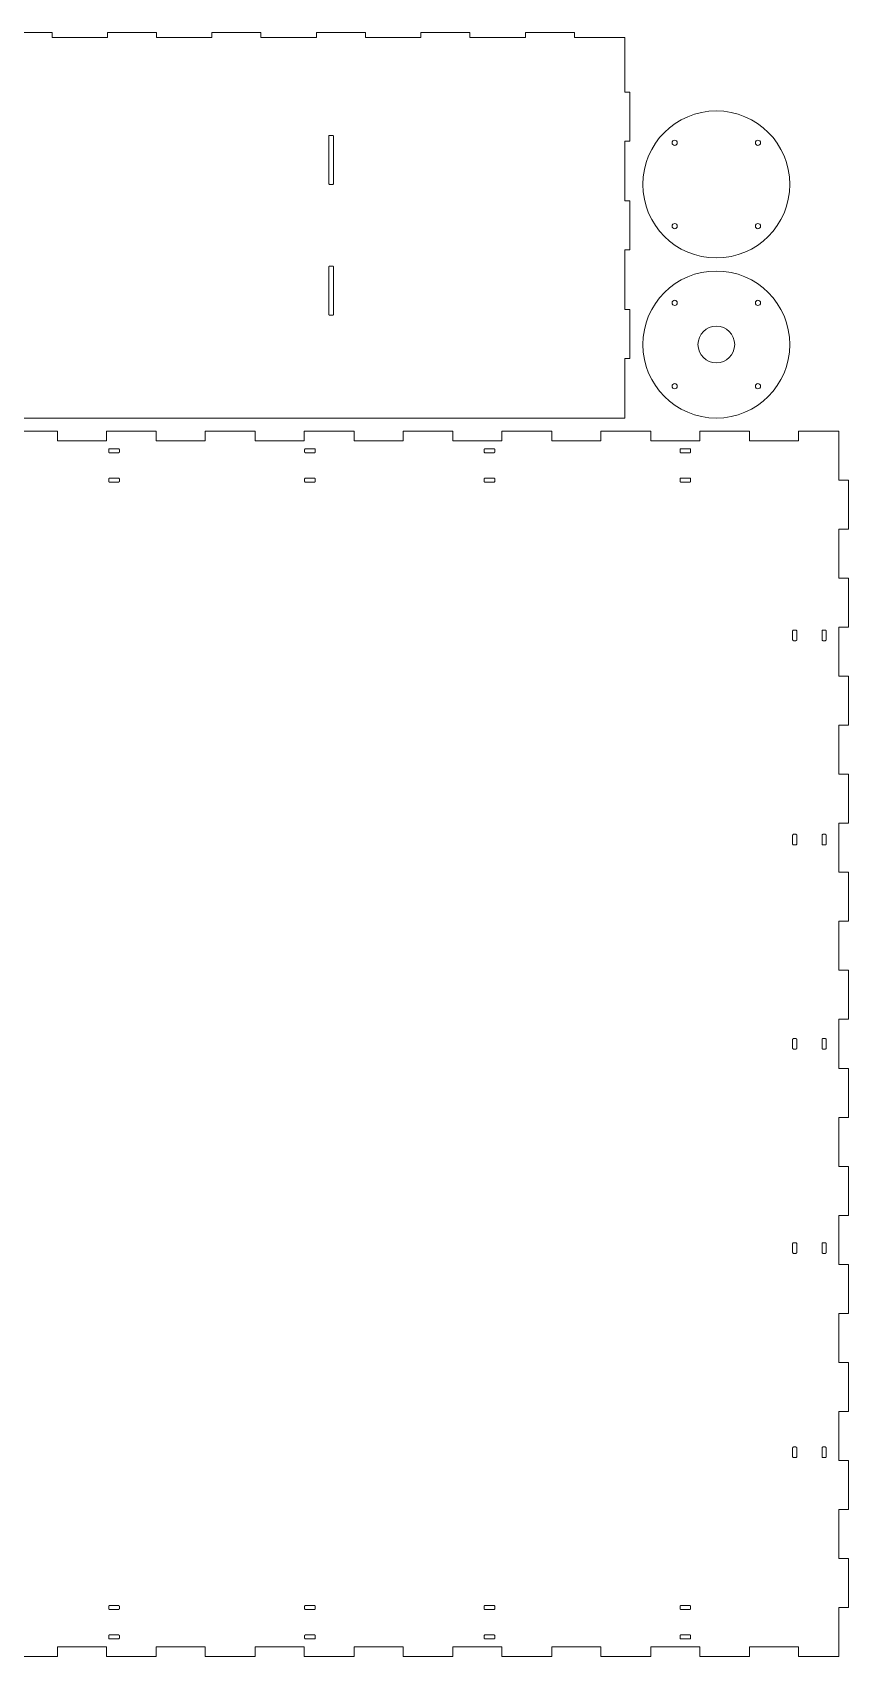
# Model space of a CAD drawing. Header units: millimetres. Extents: x 0 to 3016, y 0 to 2002.
# Drawn here: x 500 to 1000, y 0 to 994 of the extents above; entities that cross this region are included whole.
import ezdxf

# ---------------------------------------------------------------- set-up
doc = ezdxf.new("R2010")
doc.units = ezdxf.units.MM
doc.layers.add('CORTE', color=1, linetype='Continuous', lineweight=0)

msp = doc.modelspace()

# ---------------------------------------------------------------- linework, layer by layer
at = {"layer": 'CORTE'}
for points in [[(482, 758), (512, 758), (546, 758), (576, 758), (610, 758), (640, 758), (674, 758), (704, 758), (738, 758), (768, 758), (802, 758), (832, 758), (863, 758), (863, 758), (863, 794.5), (866, 794.5), (866, 824.5), (863, 824.5), (863, 861), (866, 861), (866, 891), (863, 891), (863, 927.5), (866, 927.5), (866, 957.5), (863, 957.5), (863, 991), (832, 991), (832, 994), (802, 994), (802, 991), (768, 991), (768, 994), (738, 994), (738, 991), (704, 991), (704, 994), (674, 994), (674, 991), (640, 991), (640, 994), (610, 994), (610, 991), (576, 991), (576, 994), (546, 994), (546, 991), (512, 991), (512, 994), (482, 994)], [(484.705882, 0), (515.294118, 0), (515.294118, 6), (545.294118, 6), (545.294118, 0), (575.882353, 0), (575.882353, 6), (605.882353, 6), (605.882353, 0), (636.470588, 0), (636.470588, 6), (666.470588, 6), (666.470588, 0), (697.058824, 0), (697.058824, 6), (727.058824, 6), (727.058824, 0), (757.647059, 0), (757.647059, 6), (787.647059, 6), (787.647059, 0), (818.235294, 0), (818.235294, 6), (848.235294, 6), (848.235294, 0), (878.823529, 0), (878.823529, 6), (908.823529, 6), (908.823529, 0), (939.411765, 0), (939.411765, 6), (969.411765, 6), (969.411765, 0), (994, 0), (994, 0), (994, 30), (1000, 30), (1000, 60), (994, 60), (994, 90), (1000, 90), (1000, 120), (994, 120), (994, 150), (1000, 150), (1000, 180), (994, 180), (994, 210), (1000, 210), (1000, 240), (994, 240), (994, 270), (1000, 270), (1000, 300), (994, 300), (994, 330), (1000, 330), (1000, 360), (994, 360), (994, 390), (1000, 390), (1000, 420), (994, 420), (994, 450), (1000, 450), (1000, 480), (994, 480), (994, 510), (1000, 510), (1000, 540), (994, 540), (994, 570), (1000, 570), (1000, 600), (994, 600), (994, 630), (1000, 630), (1000, 660), (994, 660), (994, 690), (1000, 690), (1000, 720), (994, 720), (994, 750), (969.411765, 750), (969.411765, 744), (939.411765, 744), (939.411765, 750), (908.823529, 750), (908.823529, 744), (878.823529, 744), (878.823529, 750), (848.235294, 750), (848.235294, 744), (818.235294, 744), (818.235294, 750), (787.647059, 750), (787.647059, 744), (757.647059, 744), (757.647059, 750), (727.058824, 750), (727.058824, 744), (697.058824, 744), (697.058824, 750), (666.470588, 750), (666.470588, 744), (636.470588, 744), (636.470588, 750), (605.882353, 750), (605.882353, 744), (575.882353, 744), (575.882353, 750), (545.294118, 750), (545.294118, 744), (515.294118, 744), (515.294118, 750), (484.705882, 750)]]:
    msp.add_lwpolyline(points, dxfattribs=at)
for points in [[(684.5, 930.4), (684.496227, 930.467179), (684.484957, 930.533513), (684.46633, 930.598167), (684.440581, 930.66033), (684.408035, 930.719219), (684.369099, 930.774094), (684.324264, 930.824264), (684.274094, 930.869099), (684.219219, 930.908035), (684.16033, 930.940581), (684.098167, 930.96633), (684.033513, 930.984957), (683.967179, 930.996227), (683.9, 931), (682.1, 931), (682.032821, 930.996227), (681.966487, 930.984957), (681.901833, 930.96633), (681.83967, 930.940581), (681.780781, 930.908035), (681.725906, 930.869099), (681.675736, 930.824264), (681.630901, 930.774094), (681.591965, 930.719219), (681.559419, 930.66033), (681.53367, 930.598167), (681.515043, 930.533513), (681.503773, 930.467179), (681.5, 930.4), (681.5, 901.6), (681.503773, 901.532821), (681.515043, 901.466487), (681.53367, 901.401833), (681.559419, 901.33967), (681.591965, 901.280781), (681.630901, 901.225906), (681.675736, 901.175736), (681.725906, 901.130901), (681.780781, 901.091965), (681.83967, 901.059419), (681.901833, 901.03367), (681.966487, 901.015043), (682.032821, 901.003773), (682.1, 901), (683.9, 901), (683.967179, 901.003773), (684.033513, 901.015043), (684.098167, 901.03367), (684.16033, 901.059419), (684.219219, 901.091965), (684.274094, 901.130901), (684.324264, 901.175736), (684.369099, 901.225906), (684.408035, 901.280781), (684.440581, 901.33967), (684.46633, 901.401833), (684.484957, 901.466487), (684.496227, 901.532821), (684.5, 901.6)], [(684.5, 850.4), (684.496227, 850.467179), (684.484957, 850.533513), (684.46633, 850.598167), (684.440581, 850.66033), (684.408035, 850.719219), (684.369099, 850.774094), (684.324264, 850.824264), (684.274094, 850.869099), (684.219219, 850.908035), (684.16033, 850.940581), (684.098167, 850.96633), (684.033513, 850.984957), (683.967179, 850.996227), (683.9, 851), (682.1, 851), (682.032821, 850.996227), (681.966487, 850.984957), (681.901833, 850.96633), (681.83967, 850.940581), (681.780781, 850.908035), (681.725906, 850.869099), (681.675736, 850.824264), (681.630901, 850.774094), (681.591965, 850.719219), (681.559419, 850.66033), (681.53367, 850.598167), (681.515043, 850.533513), (681.503773, 850.467179), (681.5, 850.4), (681.5, 821.6), (681.503773, 821.532821), (681.515043, 821.466487), (681.53367, 821.401833), (681.559419, 821.33967), (681.591965, 821.280781), (681.630901, 821.225906), (681.675736, 821.175736), (681.725906, 821.130901), (681.780781, 821.091965), (681.83967, 821.059419), (681.901833, 821.03367), (681.966487, 821.015043), (682.032821, 821.003773), (682.1, 821), (683.9, 821), (683.967179, 821.003773), (684.033513, 821.015043), (684.098167, 821.03367), (684.16033, 821.059419), (684.219219, 821.091965), (684.274094, 821.130901), (684.324264, 821.175736), (684.369099, 821.225906), (684.408035, 821.280781), (684.440581, 821.33967), (684.46633, 821.401833), (684.484957, 821.466487), (684.496227, 821.532821), (684.5, 821.6)], [(553.25, 738.65), (553.246227, 738.717179), (553.234957, 738.783513), (553.21633, 738.848167), (553.190581, 738.91033), (553.158035, 738.969219), (553.119099, 739.024094), (553.074264, 739.074264), (553.024094, 739.119099), (552.969219, 739.158035), (552.91033, 739.190581), (552.848167, 739.21633), (552.783513, 739.234957), (552.717179, 739.246227), (552.65, 739.25), (547.35, 739.25), (547.282821, 739.246227), (547.216487, 739.234957), (547.151833, 739.21633), (547.08967, 739.190581), (547.030781, 739.158035), (546.975906, 739.119099), (546.925736, 739.074264), (546.880901, 739.024094), (546.841965, 738.969219), (546.809419, 738.91033), (546.78367, 738.848167), (546.765043, 738.783513), (546.753773, 738.717179), (546.75, 738.65), (546.75, 737.35), (546.753773, 737.282821), (546.765043, 737.216487), (546.78367, 737.151833), (546.809419, 737.08967), (546.841965, 737.030781), (546.880901, 736.975906), (546.925736, 736.925736), (546.975906, 736.880901), (547.030781, 736.841965), (547.08967, 736.809419), (547.151833, 736.78367), (547.216487, 736.765043), (547.282821, 736.753773), (547.35, 736.75), (552.65, 736.75), (552.717179, 736.753773), (552.783513, 736.765043), (552.848167, 736.78367), (552.91033, 736.809419), (552.969219, 736.841965), (553.024094, 736.880901), (553.074264, 736.925736), (553.119099, 736.975906), (553.158035, 737.030781), (553.190581, 737.08967), (553.21633, 737.151833), (553.234957, 737.216487), (553.246227, 737.282821), (553.25, 737.35)], [(673.25, 738.65), (673.246227, 738.717179), (673.234957, 738.783513), (673.21633, 738.848167), (673.190581, 738.91033), (673.158035, 738.969219), (673.119099, 739.024094), (673.074264, 739.074264), (673.024094, 739.119099), (672.969219, 739.158035), (672.91033, 739.190581), (672.848167, 739.21633), (672.783513, 739.234957), (672.717179, 739.246227), (672.65, 739.25), (667.35, 739.25), (667.282821, 739.246227), (667.216487, 739.234957), (667.151833, 739.21633), (667.08967, 739.190581), (667.030781, 739.158035), (666.975906, 739.119099), (666.925736, 739.074264), (666.880901, 739.024094), (666.841965, 738.969219), (666.809419, 738.91033), (666.78367, 738.848167), (666.765043, 738.783513), (666.753773, 738.717179), (666.75, 738.65), (666.75, 737.35), (666.753773, 737.282821), (666.765043, 737.216487), (666.78367, 737.151833), (666.809419, 737.08967), (666.841965, 737.030781), (666.880901, 736.975906), (666.925736, 736.925736), (666.975906, 736.880901), (667.030781, 736.841965), (667.08967, 736.809419), (667.151833, 736.78367), (667.216487, 736.765043), (667.282821, 736.753773), (667.35, 736.75), (672.65, 736.75), (672.717179, 736.753773), (672.783513, 736.765043), (672.848167, 736.78367), (672.91033, 736.809419), (672.969219, 736.841965), (673.024094, 736.880901), (673.074264, 736.925736), (673.119099, 736.975906), (673.158035, 737.030781), (673.190581, 737.08967), (673.21633, 737.151833), (673.234957, 737.216487), (673.246227, 737.282821), (673.25, 737.35)], [(783.25, 738.65), (783.246227, 738.717179), (783.234957, 738.783513), (783.21633, 738.848167), (783.190581, 738.91033), (783.158035, 738.969219), (783.119099, 739.024094), (783.074264, 739.074264), (783.024094, 739.119099), (782.969219, 739.158035), (782.91033, 739.190581), (782.848167, 739.21633), (782.783513, 739.234957), (782.717179, 739.246227), (782.65, 739.25), (777.35, 739.25), (777.282821, 739.246227), (777.216487, 739.234957), (777.151833, 739.21633), (777.08967, 739.190581), (777.030781, 739.158035), (776.975906, 739.119099), (776.925736, 739.074264), (776.880901, 739.024094), (776.841965, 738.969219), (776.809419, 738.91033), (776.78367, 738.848167), (776.765043, 738.783513), (776.753773, 738.717179), (776.75, 738.65), (776.75, 737.35), (776.753773, 737.282821), (776.765043, 737.216487), (776.78367, 737.151833), (776.809419, 737.08967), (776.841965, 737.030781), (776.880901, 736.975906), (776.925736, 736.925736), (776.975906, 736.880901), (777.030781, 736.841965), (777.08967, 736.809419), (777.151833, 736.78367), (777.216487, 736.765043), (777.282821, 736.753773), (777.35, 736.75), (782.65, 736.75), (782.717179, 736.753773), (782.783513, 736.765043), (782.848167, 736.78367), (782.91033, 736.809419), (782.969219, 736.841965), (783.024094, 736.880901), (783.074264, 736.925736), (783.119099, 736.975906), (783.158035, 737.030781), (783.190581, 737.08967), (783.21633, 737.151833), (783.234957, 737.216487), (783.246227, 737.282821), (783.25, 737.35)], [(903.25, 738.65), (903.246227, 738.717179), (903.234957, 738.783513), (903.21633, 738.848167), (903.190581, 738.91033), (903.158035, 738.969219), (903.119099, 739.024094), (903.074264, 739.074264), (903.024094, 739.119099), (902.969219, 739.158035), (902.91033, 739.190581), (902.848167, 739.21633), (902.783513, 739.234957), (902.717179, 739.246227), (902.65, 739.25), (897.35, 739.25), (897.282821, 739.246227), (897.216487, 739.234957), (897.151833, 739.21633), (897.08967, 739.190581), (897.030781, 739.158035), (896.975906, 739.119099), (896.925736, 739.074264), (896.880901, 739.024094), (896.841965, 738.969219), (896.809419, 738.91033), (896.78367, 738.848167), (896.765043, 738.783513), (896.753773, 738.717179), (896.75, 738.65), (896.75, 737.35), (896.753773, 737.282821), (896.765043, 737.216487), (896.78367, 737.151833), (896.809419, 737.08967), (896.841965, 737.030781), (896.880901, 736.975906), (896.925736, 736.925736), (896.975906, 736.880901), (897.030781, 736.841965), (897.08967, 736.809419), (897.151833, 736.78367), (897.216487, 736.765043), (897.282821, 736.753773), (897.35, 736.75), (902.65, 736.75), (902.717179, 736.753773), (902.783513, 736.765043), (902.848167, 736.78367), (902.91033, 736.809419), (902.969219, 736.841965), (903.024094, 736.880901), (903.074264, 736.925736), (903.119099, 736.975906), (903.158035, 737.030781), (903.190581, 737.08967), (903.21633, 737.151833), (903.234957, 737.216487), (903.246227, 737.282821), (903.25, 737.35)], [(553.25, 720.65), (553.246227, 720.717179), (553.234957, 720.783513), (553.21633, 720.848167), (553.190581, 720.91033), (553.158035, 720.969219), (553.119099, 721.024094), (553.074264, 721.074264), (553.024094, 721.119099), (552.969219, 721.158035), (552.91033, 721.190581), (552.848167, 721.21633), (552.783513, 721.234957), (552.717179, 721.246227), (552.65, 721.25), (547.35, 721.25), (547.282821, 721.246227), (547.216487, 721.234957), (547.151833, 721.21633), (547.08967, 721.190581), (547.030781, 721.158035), (546.975906, 721.119099), (546.925736, 721.074264), (546.880901, 721.024094), (546.841965, 720.969219), (546.809419, 720.91033), (546.78367, 720.848167), (546.765043, 720.783513), (546.753773, 720.717179), (546.75, 720.65), (546.75, 719.35), (546.753773, 719.282821), (546.765043, 719.216487), (546.78367, 719.151833), (546.809419, 719.08967), (546.841965, 719.030781), (546.880901, 718.975906), (546.925736, 718.925736), (546.975906, 718.880901), (547.030781, 718.841965), (547.08967, 718.809419), (547.151833, 718.78367), (547.216487, 718.765043), (547.282821, 718.753773), (547.35, 718.75), (552.65, 718.75), (552.717179, 718.753773), (552.783513, 718.765043), (552.848167, 718.78367), (552.91033, 718.809419), (552.969219, 718.841965), (553.024094, 718.880901), (553.074264, 718.925736), (553.119099, 718.975906), (553.158035, 719.030781), (553.190581, 719.08967), (553.21633, 719.151833), (553.234957, 719.216487), (553.246227, 719.282821), (553.25, 719.35)], [(673.25, 720.65), (673.246227, 720.717179), (673.234957, 720.783513), (673.21633, 720.848167), (673.190581, 720.91033), (673.158035, 720.969219), (673.119099, 721.024094), (673.074264, 721.074264), (673.024094, 721.119099), (672.969219, 721.158035), (672.91033, 721.190581), (672.848167, 721.21633), (672.783513, 721.234957), (672.717179, 721.246227), (672.65, 721.25), (667.35, 721.25), (667.282821, 721.246227), (667.216487, 721.234957), (667.151833, 721.21633), (667.08967, 721.190581), (667.030781, 721.158035), (666.975906, 721.119099), (666.925736, 721.074264), (666.880901, 721.024094), (666.841965, 720.969219), (666.809419, 720.91033), (666.78367, 720.848167), (666.765043, 720.783513), (666.753773, 720.717179), (666.75, 720.65), (666.75, 719.35), (666.753773, 719.282821), (666.765043, 719.216487), (666.78367, 719.151833), (666.809419, 719.08967), (666.841965, 719.030781), (666.880901, 718.975906), (666.925736, 718.925736), (666.975906, 718.880901), (667.030781, 718.841965), (667.08967, 718.809419), (667.151833, 718.78367), (667.216487, 718.765043), (667.282821, 718.753773), (667.35, 718.75), (672.65, 718.75), (672.717179, 718.753773), (672.783513, 718.765043), (672.848167, 718.78367), (672.91033, 718.809419), (672.969219, 718.841965), (673.024094, 718.880901), (673.074264, 718.925736), (673.119099, 718.975906), (673.158035, 719.030781), (673.190581, 719.08967), (673.21633, 719.151833), (673.234957, 719.216487), (673.246227, 719.282821), (673.25, 719.35)], [(783.25, 720.65), (783.246227, 720.717179), (783.234957, 720.783513), (783.21633, 720.848167), (783.190581, 720.91033), (783.158035, 720.969219), (783.119099, 721.024094), (783.074264, 721.074264), (783.024094, 721.119099), (782.969219, 721.158035), (782.91033, 721.190581), (782.848167, 721.21633), (782.783513, 721.234957), (782.717179, 721.246227), (782.65, 721.25), (777.35, 721.25), (777.282821, 721.246227), (777.216487, 721.234957), (777.151833, 721.21633), (777.08967, 721.190581), (777.030781, 721.158035), (776.975906, 721.119099), (776.925736, 721.074264), (776.880901, 721.024094), (776.841965, 720.969219), (776.809419, 720.91033), (776.78367, 720.848167), (776.765043, 720.783513), (776.753773, 720.717179), (776.75, 720.65), (776.75, 719.35), (776.753773, 719.282821), (776.765043, 719.216487), (776.78367, 719.151833), (776.809419, 719.08967), (776.841965, 719.030781), (776.880901, 718.975906), (776.925736, 718.925736), (776.975906, 718.880901), (777.030781, 718.841965), (777.08967, 718.809419), (777.151833, 718.78367), (777.216487, 718.765043), (777.282821, 718.753773), (777.35, 718.75), (782.65, 718.75), (782.717179, 718.753773), (782.783513, 718.765043), (782.848167, 718.78367), (782.91033, 718.809419), (782.969219, 718.841965), (783.024094, 718.880901), (783.074264, 718.925736), (783.119099, 718.975906), (783.158035, 719.030781), (783.190581, 719.08967), (783.21633, 719.151833), (783.234957, 719.216487), (783.246227, 719.282821), (783.25, 719.35)], [(903.25, 720.65), (903.246227, 720.717179), (903.234957, 720.783513), (903.21633, 720.848167), (903.190581, 720.91033), (903.158035, 720.969219), (903.119099, 721.024094), (903.074264, 721.074264), (903.024094, 721.119099), (902.969219, 721.158035), (902.91033, 721.190581), (902.848167, 721.21633), (902.783513, 721.234957), (902.717179, 721.246227), (902.65, 721.25), (897.35, 721.25), (897.282821, 721.246227), (897.216487, 721.234957), (897.151833, 721.21633), (897.08967, 721.190581), (897.030781, 721.158035), (896.975906, 721.119099), (896.925736, 721.074264), (896.880901, 721.024094), (896.841965, 720.969219), (896.809419, 720.91033), (896.78367, 720.848167), (896.765043, 720.783513), (896.753773, 720.717179), (896.75, 720.65), (896.75, 719.35), (896.753773, 719.282821), (896.765043, 719.216487), (896.78367, 719.151833), (896.809419, 719.08967), (896.841965, 719.030781), (896.880901, 718.975906), (896.925736, 718.925736), (896.975906, 718.880901), (897.030781, 718.841965), (897.08967, 718.809419), (897.151833, 718.78367), (897.216487, 718.765043), (897.282821, 718.753773), (897.35, 718.75), (902.65, 718.75), (902.717179, 718.753773), (902.783513, 718.765043), (902.848167, 718.78367), (902.91033, 718.809419), (902.969219, 718.841965), (903.024094, 718.880901), (903.074264, 718.925736), (903.119099, 718.975906), (903.158035, 719.030781), (903.190581, 719.08967), (903.21633, 719.151833), (903.234957, 719.216487), (903.246227, 719.282821), (903.25, 719.35)], [(968.25, 627.65), (968.246227, 627.717179), (968.234957, 627.783513), (968.21633, 627.848167), (968.190581, 627.91033), (968.158035, 627.969219), (968.119099, 628.024094), (968.074264, 628.074264), (968.024094, 628.119099), (967.969219, 628.158035), (967.91033, 628.190581), (967.848167, 628.21633), (967.783513, 628.234957), (967.717179, 628.246227), (967.65, 628.25), (966.35, 628.25), (966.282821, 628.246227), (966.216487, 628.234957), (966.151833, 628.21633), (966.08967, 628.190581), (966.030781, 628.158035), (965.975906, 628.119099), (965.925736, 628.074264), (965.880901, 628.024094), (965.841965, 627.969219), (965.809419, 627.91033), (965.78367, 627.848167), (965.765043, 627.783513), (965.753773, 627.717179), (965.75, 627.65), (965.75, 622.35), (965.753773, 622.282821), (965.765043, 622.216487), (965.78367, 622.151833), (965.809419, 622.08967), (965.841965, 622.030781), (965.880901, 621.975906), (965.925736, 621.925736), (965.975906, 621.880901), (966.030781, 621.841965), (966.08967, 621.809419), (966.151833, 621.78367), (966.216487, 621.765043), (966.282821, 621.753773), (966.35, 621.75), (967.65, 621.75), (967.717179, 621.753773), (967.783513, 621.765043), (967.848167, 621.78367), (967.91033, 621.809419), (967.969219, 621.841965), (968.024094, 621.880901), (968.074264, 621.925736), (968.119099, 621.975906), (968.158035, 622.030781), (968.190581, 622.08967), (968.21633, 622.151833), (968.234957, 622.216487), (968.246227, 622.282821), (968.25, 622.35)], [(986.25, 627.65), (986.246227, 627.717179), (986.234957, 627.783513), (986.21633, 627.848167), (986.190581, 627.91033), (986.158035, 627.969219), (986.119099, 628.024094), (986.074264, 628.074264), (986.024094, 628.119099), (985.969219, 628.158035), (985.91033, 628.190581), (985.848167, 628.21633), (985.783513, 628.234957), (985.717179, 628.246227), (985.65, 628.25), (984.35, 628.25), (984.282821, 628.246227), (984.216487, 628.234957), (984.151833, 628.21633), (984.08967, 628.190581), (984.030781, 628.158035), (983.975906, 628.119099), (983.925736, 628.074264), (983.880901, 628.024094), (983.841965, 627.969219), (983.809419, 627.91033), (983.78367, 627.848167), (983.765043, 627.783513), (983.753773, 627.717179), (983.75, 627.65), (983.75, 622.35), (983.753773, 622.282821), (983.765043, 622.216487), (983.78367, 622.151833), (983.809419, 622.08967), (983.841965, 622.030781), (983.880901, 621.975906), (983.925736, 621.925736), (983.975906, 621.880901), (984.030781, 621.841965), (984.08967, 621.809419), (984.151833, 621.78367), (984.216487, 621.765043), (984.282821, 621.753773), (984.35, 621.75), (985.65, 621.75), (985.717179, 621.753773), (985.783513, 621.765043), (985.848167, 621.78367), (985.91033, 621.809419), (985.969219, 621.841965), (986.024094, 621.880901), (986.074264, 621.925736), (986.119099, 621.975906), (986.158035, 622.030781), (986.190581, 622.08967), (986.21633, 622.151833), (986.234957, 622.216487), (986.246227, 622.282821), (986.25, 622.35)], [(968.25, 502.65), (968.246227, 502.717179), (968.234957, 502.783513), (968.21633, 502.848167), (968.190581, 502.91033), (968.158035, 502.969219), (968.119099, 503.024094), (968.074264, 503.074264), (968.024094, 503.119099), (967.969219, 503.158035), (967.91033, 503.190581), (967.848167, 503.21633), (967.783513, 503.234957), (967.717179, 503.246227), (967.65, 503.25), (966.35, 503.25), (966.282821, 503.246227), (966.216487, 503.234957), (966.151833, 503.21633), (966.08967, 503.190581), (966.030781, 503.158035), (965.975906, 503.119099), (965.925736, 503.074264), (965.880901, 503.024094), (965.841965, 502.969219), (965.809419, 502.91033), (965.78367, 502.848167), (965.765043, 502.783513), (965.753773, 502.717179), (965.75, 502.65), (965.75, 497.35), (965.753773, 497.282821), (965.765043, 497.216487), (965.78367, 497.151833), (965.809419, 497.08967), (965.841965, 497.030781), (965.880901, 496.975906), (965.925736, 496.925736), (965.975906, 496.880901), (966.030781, 496.841965), (966.08967, 496.809419), (966.151833, 496.78367), (966.216487, 496.765043), (966.282821, 496.753773), (966.35, 496.75), (967.65, 496.75), (967.717179, 496.753773), (967.783513, 496.765043), (967.848167, 496.78367), (967.91033, 496.809419), (967.969219, 496.841965), (968.024094, 496.880901), (968.074264, 496.925736), (968.119099, 496.975906), (968.158035, 497.030781), (968.190581, 497.08967), (968.21633, 497.151833), (968.234957, 497.216487), (968.246227, 497.282821), (968.25, 497.35)], [(986.25, 502.65), (986.246227, 502.717179), (986.234957, 502.783513), (986.21633, 502.848167), (986.190581, 502.91033), (986.158035, 502.969219), (986.119099, 503.024094), (986.074264, 503.074264), (986.024094, 503.119099), (985.969219, 503.158035), (985.91033, 503.190581), (985.848167, 503.21633), (985.783513, 503.234957), (985.717179, 503.246227), (985.65, 503.25), (984.35, 503.25), (984.282821, 503.246227), (984.216487, 503.234957), (984.151833, 503.21633), (984.08967, 503.190581), (984.030781, 503.158035), (983.975906, 503.119099), (983.925736, 503.074264), (983.880901, 503.024094), (983.841965, 502.969219), (983.809419, 502.91033), (983.78367, 502.848167), (983.765043, 502.783513), (983.753773, 502.717179), (983.75, 502.65), (983.75, 497.35), (983.753773, 497.282821), (983.765043, 497.216487), (983.78367, 497.151833), (983.809419, 497.08967), (983.841965, 497.030781), (983.880901, 496.975906), (983.925736, 496.925736), (983.975906, 496.880901), (984.030781, 496.841965), (984.08967, 496.809419), (984.151833, 496.78367), (984.216487, 496.765043), (984.282821, 496.753773), (984.35, 496.75), (985.65, 496.75), (985.717179, 496.753773), (985.783513, 496.765043), (985.848167, 496.78367), (985.91033, 496.809419), (985.969219, 496.841965), (986.024094, 496.880901), (986.074264, 496.925736), (986.119099, 496.975906), (986.158035, 497.030781), (986.190581, 497.08967), (986.21633, 497.151833), (986.234957, 497.216487), (986.246227, 497.282821), (986.25, 497.35)], [(968.25, 377.65), (968.246227, 377.717179), (968.234957, 377.783513), (968.21633, 377.848167), (968.190581, 377.91033), (968.158035, 377.969219), (968.119099, 378.024094), (968.074264, 378.074264), (968.024094, 378.119099), (967.969219, 378.158035), (967.91033, 378.190581), (967.848167, 378.21633), (967.783513, 378.234957), (967.717179, 378.246227), (967.65, 378.25), (966.35, 378.25), (966.282821, 378.246227), (966.216487, 378.234957), (966.151833, 378.21633), (966.08967, 378.190581), (966.030781, 378.158035), (965.975906, 378.119099), (965.925736, 378.074264), (965.880901, 378.024094), (965.841965, 377.969219), (965.809419, 377.91033), (965.78367, 377.848167), (965.765043, 377.783513), (965.753773, 377.717179), (965.75, 377.65), (965.75, 372.35), (965.753773, 372.282821), (965.765043, 372.216487), (965.78367, 372.151833), (965.809419, 372.08967), (965.841965, 372.030781), (965.880901, 371.975906), (965.925736, 371.925736), (965.975906, 371.880901), (966.030781, 371.841965), (966.08967, 371.809419), (966.151833, 371.78367), (966.216487, 371.765043), (966.282821, 371.753773), (966.35, 371.75), (967.65, 371.75), (967.717179, 371.753773), (967.783513, 371.765043), (967.848167, 371.78367), (967.91033, 371.809419), (967.969219, 371.841965), (968.024094, 371.880901), (968.074264, 371.925736), (968.119099, 371.975906), (968.158035, 372.030781), (968.190581, 372.08967), (968.21633, 372.151833), (968.234957, 372.216487), (968.246227, 372.282821), (968.25, 372.35)], [(986.25, 377.65), (986.246227, 377.717179), (986.234957, 377.783513), (986.21633, 377.848167), (986.190581, 377.91033), (986.158035, 377.969219), (986.119099, 378.024094), (986.074264, 378.074264), (986.024094, 378.119099), (985.969219, 378.158035), (985.91033, 378.190581), (985.848167, 378.21633), (985.783513, 378.234957), (985.717179, 378.246227), (985.65, 378.25), (984.35, 378.25), (984.282821, 378.246227), (984.216487, 378.234957), (984.151833, 378.21633), (984.08967, 378.190581), (984.030781, 378.158035), (983.975906, 378.119099), (983.925736, 378.074264), (983.880901, 378.024094), (983.841965, 377.969219), (983.809419, 377.91033), (983.78367, 377.848167), (983.765043, 377.783513), (983.753773, 377.717179), (983.75, 377.65), (983.75, 372.35), (983.753773, 372.282821), (983.765043, 372.216487), (983.78367, 372.151833), (983.809419, 372.08967), (983.841965, 372.030781), (983.880901, 371.975906), (983.925736, 371.925736), (983.975906, 371.880901), (984.030781, 371.841965), (984.08967, 371.809419), (984.151833, 371.78367), (984.216487, 371.765043), (984.282821, 371.753773), (984.35, 371.75), (985.65, 371.75), (985.717179, 371.753773), (985.783513, 371.765043), (985.848167, 371.78367), (985.91033, 371.809419), (985.969219, 371.841965), (986.024094, 371.880901), (986.074264, 371.925736), (986.119099, 371.975906), (986.158035, 372.030781), (986.190581, 372.08967), (986.21633, 372.151833), (986.234957, 372.216487), (986.246227, 372.282821), (986.25, 372.35)], [(968.25, 252.65), (968.246227, 252.717179), (968.234957, 252.783513), (968.21633, 252.848167), (968.190581, 252.91033), (968.158035, 252.969219), (968.119099, 253.024094), (968.074264, 253.074264), (968.024094, 253.119099), (967.969219, 253.158035), (967.91033, 253.190581), (967.848167, 253.21633), (967.783513, 253.234957), (967.717179, 253.246227), (967.65, 253.25), (966.35, 253.25), (966.282821, 253.246227), (966.216487, 253.234957), (966.151833, 253.21633), (966.08967, 253.190581), (966.030781, 253.158035), (965.975906, 253.119099), (965.925736, 253.074264), (965.880901, 253.024094), (965.841965, 252.969219), (965.809419, 252.91033), (965.78367, 252.848167), (965.765043, 252.783513), (965.753773, 252.717179), (965.75, 252.65), (965.75, 247.35), (965.753773, 247.282821), (965.765043, 247.216487), (965.78367, 247.151833), (965.809419, 247.08967), (965.841965, 247.030781), (965.880901, 246.975906), (965.925736, 246.925736), (965.975906, 246.880901), (966.030781, 246.841965), (966.08967, 246.809419), (966.151833, 246.78367), (966.216487, 246.765043), (966.282821, 246.753773), (966.35, 246.75), (967.65, 246.75), (967.717179, 246.753773), (967.783513, 246.765043), (967.848167, 246.78367), (967.91033, 246.809419), (967.969219, 246.841965), (968.024094, 246.880901), (968.074264, 246.925736), (968.119099, 246.975906), (968.158035, 247.030781), (968.190581, 247.08967), (968.21633, 247.151833), (968.234957, 247.216487), (968.246227, 247.282821), (968.25, 247.35)], [(986.25, 252.65), (986.246227, 252.717179), (986.234957, 252.783513), (986.21633, 252.848167), (986.190581, 252.91033), (986.158035, 252.969219), (986.119099, 253.024094), (986.074264, 253.074264), (986.024094, 253.119099), (985.969219, 253.158035), (985.91033, 253.190581), (985.848167, 253.21633), (985.783513, 253.234957), (985.717179, 253.246227), (985.65, 253.25), (984.35, 253.25), (984.282821, 253.246227), (984.216487, 253.234957), (984.151833, 253.21633), (984.08967, 253.190581), (984.030781, 253.158035), (983.975906, 253.119099), (983.925736, 253.074264), (983.880901, 253.024094), (983.841965, 252.969219), (983.809419, 252.91033), (983.78367, 252.848167), (983.765043, 252.783513), (983.753773, 252.717179), (983.75, 252.65), (983.75, 247.35), (983.753773, 247.282821), (983.765043, 247.216487), (983.78367, 247.151833), (983.809419, 247.08967), (983.841965, 247.030781), (983.880901, 246.975906), (983.925736, 246.925736), (983.975906, 246.880901), (984.030781, 246.841965), (984.08967, 246.809419), (984.151833, 246.78367), (984.216487, 246.765043), (984.282821, 246.753773), (984.35, 246.75), (985.65, 246.75), (985.717179, 246.753773), (985.783513, 246.765043), (985.848167, 246.78367), (985.91033, 246.809419), (985.969219, 246.841965), (986.024094, 246.880901), (986.074264, 246.925736), (986.119099, 246.975906), (986.158035, 247.030781), (986.190581, 247.08967), (986.21633, 247.151833), (986.234957, 247.216487), (986.246227, 247.282821), (986.25, 247.35)], [(968.25, 127.65), (968.246227, 127.717179), (968.234957, 127.783513), (968.21633, 127.848167), (968.190581, 127.91033), (968.158035, 127.969219), (968.119099, 128.024094), (968.074264, 128.074264), (968.024094, 128.119099), (967.969219, 128.158035), (967.91033, 128.190581), (967.848167, 128.21633), (967.783513, 128.234957), (967.717179, 128.246227), (967.65, 128.25), (966.35, 128.25), (966.282821, 128.246227), (966.216487, 128.234957), (966.151833, 128.21633), (966.08967, 128.190581), (966.030781, 128.158035), (965.975906, 128.119099), (965.925736, 128.074264), (965.880901, 128.024094), (965.841965, 127.969219), (965.809419, 127.91033), (965.78367, 127.848167), (965.765043, 127.783513), (965.753773, 127.717179), (965.75, 127.65), (965.75, 122.35), (965.753773, 122.282821), (965.765043, 122.216487), (965.78367, 122.151833), (965.809419, 122.08967), (965.841965, 122.030781), (965.880901, 121.975906), (965.925736, 121.925736), (965.975906, 121.880901), (966.030781, 121.841965), (966.08967, 121.809419), (966.151833, 121.78367), (966.216487, 121.765043), (966.282821, 121.753773), (966.35, 121.75), (967.65, 121.75), (967.717179, 121.753773), (967.783513, 121.765043), (967.848167, 121.78367), (967.91033, 121.809419), (967.969219, 121.841965), (968.024094, 121.880901), (968.074264, 121.925736), (968.119099, 121.975906), (968.158035, 122.030781), (968.190581, 122.08967), (968.21633, 122.151833), (968.234957, 122.216487), (968.246227, 122.282821), (968.25, 122.35)], [(986.25, 127.65), (986.246227, 127.717179), (986.234957, 127.783513), (986.21633, 127.848167), (986.190581, 127.91033), (986.158035, 127.969219), (986.119099, 128.024094), (986.074264, 128.074264), (986.024094, 128.119099), (985.969219, 128.158035), (985.91033, 128.190581), (985.848167, 128.21633), (985.783513, 128.234957), (985.717179, 128.246227), (985.65, 128.25), (984.35, 128.25), (984.282821, 128.246227), (984.216487, 128.234957), (984.151833, 128.21633), (984.08967, 128.190581), (984.030781, 128.158035), (983.975906, 128.119099), (983.925736, 128.074264), (983.880901, 128.024094), (983.841965, 127.969219), (983.809419, 127.91033), (983.78367, 127.848167), (983.765043, 127.783513), (983.753773, 127.717179), (983.75, 127.65), (983.75, 122.35), (983.753773, 122.282821), (983.765043, 122.216487), (983.78367, 122.151833), (983.809419, 122.08967), (983.841965, 122.030781), (983.880901, 121.975906), (983.925736, 121.925736), (983.975906, 121.880901), (984.030781, 121.841965), (984.08967, 121.809419), (984.151833, 121.78367), (984.216487, 121.765043), (984.282821, 121.753773), (984.35, 121.75), (985.65, 121.75), (985.717179, 121.753773), (985.783513, 121.765043), (985.848167, 121.78367), (985.91033, 121.809419), (985.969219, 121.841965), (986.024094, 121.880901), (986.074264, 121.925736), (986.119099, 121.975906), (986.158035, 122.030781), (986.190581, 122.08967), (986.21633, 122.151833), (986.234957, 122.216487), (986.246227, 122.282821), (986.25, 122.35)], [(553.25, 30.65), (553.246227, 30.717179), (553.234957, 30.783513), (553.21633, 30.848167), (553.190581, 30.91033), (553.158035, 30.969219), (553.119099, 31.024094), (553.074264, 31.074264), (553.024094, 31.119099), (552.969219, 31.158035), (552.91033, 31.190581), (552.848167, 31.21633), (552.783513, 31.234957), (552.717179, 31.246227), (552.65, 31.25), (547.35, 31.25), (547.282821, 31.246227), (547.216487, 31.234957), (547.151833, 31.21633), (547.08967, 31.190581), (547.030781, 31.158035), (546.975906, 31.119099), (546.925736, 31.074264), (546.880901, 31.024094), (546.841965, 30.969219), (546.809419, 30.91033), (546.78367, 30.848167), (546.765043, 30.783513), (546.753773, 30.717179), (546.75, 30.65), (546.75, 29.35), (546.753773, 29.282821), (546.765043, 29.216487), (546.78367, 29.151833), (546.809419, 29.08967), (546.841965, 29.030781), (546.880901, 28.975906), (546.925736, 28.925736), (546.975906, 28.880901), (547.030781, 28.841965), (547.08967, 28.809419), (547.151833, 28.78367), (547.216487, 28.765043), (547.282821, 28.753773), (547.35, 28.75), (552.65, 28.75), (552.717179, 28.753773), (552.783513, 28.765043), (552.848167, 28.78367), (552.91033, 28.809419), (552.969219, 28.841965), (553.024094, 28.880901), (553.074264, 28.925736), (553.119099, 28.975906), (553.158035, 29.030781), (553.190581, 29.08967), (553.21633, 29.151833), (553.234957, 29.216487), (553.246227, 29.282821), (553.25, 29.35)], [(673.25, 30.65), (673.246227, 30.717179), (673.234957, 30.783513), (673.21633, 30.848167), (673.190581, 30.91033), (673.158035, 30.969219), (673.119099, 31.024094), (673.074264, 31.074264), (673.024094, 31.119099), (672.969219, 31.158035), (672.91033, 31.190581), (672.848167, 31.21633), (672.783513, 31.234957), (672.717179, 31.246227), (672.65, 31.25), (667.35, 31.25), (667.282821, 31.246227), (667.216487, 31.234957), (667.151833, 31.21633), (667.08967, 31.190581), (667.030781, 31.158035), (666.975906, 31.119099), (666.925736, 31.074264), (666.880901, 31.024094), (666.841965, 30.969219), (666.809419, 30.91033), (666.78367, 30.848167), (666.765043, 30.783513), (666.753773, 30.717179), (666.75, 30.65), (666.75, 29.35), (666.753773, 29.282821), (666.765043, 29.216487), (666.78367, 29.151833), (666.809419, 29.08967), (666.841965, 29.030781), (666.880901, 28.975906), (666.925736, 28.925736), (666.975906, 28.880901), (667.030781, 28.841965), (667.08967, 28.809419), (667.151833, 28.78367), (667.216487, 28.765043), (667.282821, 28.753773), (667.35, 28.75), (672.65, 28.75), (672.717179, 28.753773), (672.783513, 28.765043), (672.848167, 28.78367), (672.91033, 28.809419), (672.969219, 28.841965), (673.024094, 28.880901), (673.074264, 28.925736), (673.119099, 28.975906), (673.158035, 29.030781), (673.190581, 29.08967), (673.21633, 29.151833), (673.234957, 29.216487), (673.246227, 29.282821), (673.25, 29.35)], [(783.25, 30.65), (783.246227, 30.717179), (783.234957, 30.783513), (783.21633, 30.848167), (783.190581, 30.91033), (783.158035, 30.969219), (783.119099, 31.024094), (783.074264, 31.074264), (783.024094, 31.119099), (782.969219, 31.158035), (782.91033, 31.190581), (782.848167, 31.21633), (782.783513, 31.234957), (782.717179, 31.246227), (782.65, 31.25), (777.35, 31.25), (777.282821, 31.246227), (777.216487, 31.234957), (777.151833, 31.21633), (777.08967, 31.190581), (777.030781, 31.158035), (776.975906, 31.119099), (776.925736, 31.074264), (776.880901, 31.024094), (776.841965, 30.969219), (776.809419, 30.91033), (776.78367, 30.848167), (776.765043, 30.783513), (776.753773, 30.717179), (776.75, 30.65), (776.75, 29.35), (776.753773, 29.282821), (776.765043, 29.216487), (776.78367, 29.151833), (776.809419, 29.08967), (776.841965, 29.030781), (776.880901, 28.975906), (776.925736, 28.925736), (776.975906, 28.880901), (777.030781, 28.841965), (777.08967, 28.809419), (777.151833, 28.78367), (777.216487, 28.765043), (777.282821, 28.753773), (777.35, 28.75), (782.65, 28.75), (782.717179, 28.753773), (782.783513, 28.765043), (782.848167, 28.78367), (782.91033, 28.809419), (782.969219, 28.841965), (783.024094, 28.880901), (783.074264, 28.925736), (783.119099, 28.975906), (783.158035, 29.030781), (783.190581, 29.08967), (783.21633, 29.151833), (783.234957, 29.216487), (783.246227, 29.282821), (783.25, 29.35)], [(903.25, 30.65), (903.246227, 30.717179), (903.234957, 30.783513), (903.21633, 30.848167), (903.190581, 30.91033), (903.158035, 30.969219), (903.119099, 31.024094), (903.074264, 31.074264), (903.024094, 31.119099), (902.969219, 31.158035), (902.91033, 31.190581), (902.848167, 31.21633), (902.783513, 31.234957), (902.717179, 31.246227), (902.65, 31.25), (897.35, 31.25), (897.282821, 31.246227), (897.216487, 31.234957), (897.151833, 31.21633), (897.08967, 31.190581), (897.030781, 31.158035), (896.975906, 31.119099), (896.925736, 31.074264), (896.880901, 31.024094), (896.841965, 30.969219), (896.809419, 30.91033), (896.78367, 30.848167), (896.765043, 30.783513), (896.753773, 30.717179), (896.75, 30.65), (896.75, 29.35), (896.753773, 29.282821), (896.765043, 29.216487), (896.78367, 29.151833), (896.809419, 29.08967), (896.841965, 29.030781), (896.880901, 28.975906), (896.925736, 28.925736), (896.975906, 28.880901), (897.030781, 28.841965), (897.08967, 28.809419), (897.151833, 28.78367), (897.216487, 28.765043), (897.282821, 28.753773), (897.35, 28.75), (902.65, 28.75), (902.717179, 28.753773), (902.783513, 28.765043), (902.848167, 28.78367), (902.91033, 28.809419), (902.969219, 28.841965), (903.024094, 28.880901), (903.074264, 28.925736), (903.119099, 28.975906), (903.158035, 29.030781), (903.190581, 29.08967), (903.21633, 29.151833), (903.234957, 29.216487), (903.246227, 29.282821), (903.25, 29.35)], [(553.25, 12.65), (553.246227, 12.717179), (553.234957, 12.783513), (553.21633, 12.848167), (553.190581, 12.91033), (553.158035, 12.969219), (553.119099, 13.024094), (553.074264, 13.074264), (553.024094, 13.119099), (552.969219, 13.158035), (552.91033, 13.190581), (552.848167, 13.21633), (552.783513, 13.234957), (552.717179, 13.246227), (552.65, 13.25), (547.35, 13.25), (547.282821, 13.246227), (547.216487, 13.234957), (547.151833, 13.21633), (547.08967, 13.190581), (547.030781, 13.158035), (546.975906, 13.119099), (546.925736, 13.074264), (546.880901, 13.024094), (546.841965, 12.969219), (546.809419, 12.91033), (546.78367, 12.848167), (546.765043, 12.783513), (546.753773, 12.717179), (546.75, 12.65), (546.75, 11.35), (546.753773, 11.282821), (546.765043, 11.216487), (546.78367, 11.151833), (546.809419, 11.08967), (546.841965, 11.030781), (546.880901, 10.975906), (546.925736, 10.925736), (546.975906, 10.880901), (547.030781, 10.841965), (547.08967, 10.809419), (547.151833, 10.78367), (547.216487, 10.765043), (547.282821, 10.753773), (547.35, 10.75), (552.65, 10.75), (552.717179, 10.753773), (552.783513, 10.765043), (552.848167, 10.78367), (552.91033, 10.809419), (552.969219, 10.841965), (553.024094, 10.880901), (553.074264, 10.925736), (553.119099, 10.975906), (553.158035, 11.030781), (553.190581, 11.08967), (553.21633, 11.151833), (553.234957, 11.216487), (553.246227, 11.282821), (553.25, 11.35)], [(673.25, 12.65), (673.246227, 12.717179), (673.234957, 12.783513), (673.21633, 12.848167), (673.190581, 12.91033), (673.158035, 12.969219), (673.119099, 13.024094), (673.074264, 13.074264), (673.024094, 13.119099), (672.969219, 13.158035), (672.91033, 13.190581), (672.848167, 13.21633), (672.783513, 13.234957), (672.717179, 13.246227), (672.65, 13.25), (667.35, 13.25), (667.282821, 13.246227), (667.216487, 13.234957), (667.151833, 13.21633), (667.08967, 13.190581), (667.030781, 13.158035), (666.975906, 13.119099), (666.925736, 13.074264), (666.880901, 13.024094), (666.841965, 12.969219), (666.809419, 12.91033), (666.78367, 12.848167), (666.765043, 12.783513), (666.753773, 12.717179), (666.75, 12.65), (666.75, 11.35), (666.753773, 11.282821), (666.765043, 11.216487), (666.78367, 11.151833), (666.809419, 11.08967), (666.841965, 11.030781), (666.880901, 10.975906), (666.925736, 10.925736), (666.975906, 10.880901), (667.030781, 10.841965), (667.08967, 10.809419), (667.151833, 10.78367), (667.216487, 10.765043), (667.282821, 10.753773), (667.35, 10.75), (672.65, 10.75), (672.717179, 10.753773), (672.783513, 10.765043), (672.848167, 10.78367), (672.91033, 10.809419), (672.969219, 10.841965), (673.024094, 10.880901), (673.074264, 10.925736), (673.119099, 10.975906), (673.158035, 11.030781), (673.190581, 11.08967), (673.21633, 11.151833), (673.234957, 11.216487), (673.246227, 11.282821), (673.25, 11.35)], [(783.25, 12.65), (783.246227, 12.717179), (783.234957, 12.783513), (783.21633, 12.848167), (783.190581, 12.91033), (783.158035, 12.969219), (783.119099, 13.024094), (783.074264, 13.074264), (783.024094, 13.119099), (782.969219, 13.158035), (782.91033, 13.190581), (782.848167, 13.21633), (782.783513, 13.234957), (782.717179, 13.246227), (782.65, 13.25), (777.35, 13.25), (777.282821, 13.246227), (777.216487, 13.234957), (777.151833, 13.21633), (777.08967, 13.190581), (777.030781, 13.158035), (776.975906, 13.119099), (776.925736, 13.074264), (776.880901, 13.024094), (776.841965, 12.969219), (776.809419, 12.91033), (776.78367, 12.848167), (776.765043, 12.783513), (776.753773, 12.717179), (776.75, 12.65), (776.75, 11.35), (776.753773, 11.282821), (776.765043, 11.216487), (776.78367, 11.151833), (776.809419, 11.08967), (776.841965, 11.030781), (776.880901, 10.975906), (776.925736, 10.925736), (776.975906, 10.880901), (777.030781, 10.841965), (777.08967, 10.809419), (777.151833, 10.78367), (777.216487, 10.765043), (777.282821, 10.753773), (777.35, 10.75), (782.65, 10.75), (782.717179, 10.753773), (782.783513, 10.765043), (782.848167, 10.78367), (782.91033, 10.809419), (782.969219, 10.841965), (783.024094, 10.880901), (783.074264, 10.925736), (783.119099, 10.975906), (783.158035, 11.030781), (783.190581, 11.08967), (783.21633, 11.151833), (783.234957, 11.216487), (783.246227, 11.282821), (783.25, 11.35)], [(903.25, 12.65), (903.246227, 12.717179), (903.234957, 12.783513), (903.21633, 12.848167), (903.190581, 12.91033), (903.158035, 12.969219), (903.119099, 13.024094), (903.074264, 13.074264), (903.024094, 13.119099), (902.969219, 13.158035), (902.91033, 13.190581), (902.848167, 13.21633), (902.783513, 13.234957), (902.717179, 13.246227), (902.65, 13.25), (897.35, 13.25), (897.282821, 13.246227), (897.216487, 13.234957), (897.151833, 13.21633), (897.08967, 13.190581), (897.030781, 13.158035), (896.975906, 13.119099), (896.925736, 13.074264), (896.880901, 13.024094), (896.841965, 12.969219), (896.809419, 12.91033), (896.78367, 12.848167), (896.765043, 12.783513), (896.753773, 12.717179), (896.75, 12.65), (896.75, 11.35), (896.753773, 11.282821), (896.765043, 11.216487), (896.78367, 11.151833), (896.809419, 11.08967), (896.841965, 11.030781), (896.880901, 10.975906), (896.925736, 10.925736), (896.975906, 10.880901), (897.030781, 10.841965), (897.08967, 10.809419), (897.151833, 10.78367), (897.216487, 10.765043), (897.282821, 10.753773), (897.35, 10.75), (902.65, 10.75), (902.717179, 10.753773), (902.783513, 10.765043), (902.848167, 10.78367), (902.91033, 10.809419), (902.969219, 10.841965), (903.024094, 10.880901), (903.074264, 10.925736), (903.119099, 10.975906), (903.158035, 11.030781), (903.190581, 11.08967), (903.21633, 11.151833), (903.234957, 11.216487), (903.246227, 11.282821), (903.25, 11.35)]]:
    msp.add_lwpolyline(points, close=True, dxfattribs=at)
for centre, radius in [((919, 901), 45), ((893.5, 926.5), 1.6), ((944.5, 926.5), 1.6), ((893.5, 875.5), 1.6), ((944.5, 875.5), 1.6), ((919, 803), 45), ((893.5, 828.5), 1.6), ((944.5, 828.5), 1.6), ((919, 803), 11.25), ((893.5, 777.5), 1.6), ((944.5, 777.5), 1.6)]:
    msp.add_circle(centre, radius, dxfattribs=at)

doc.saveas('drawing.dxf')
